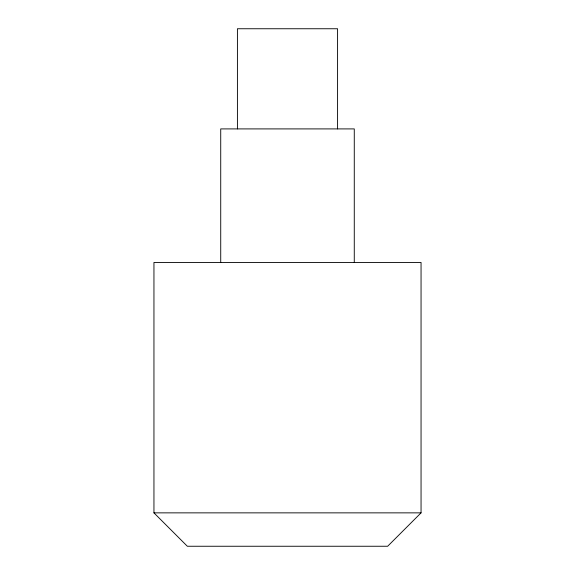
<?xml version="1.0" encoding="UTF-8"?>
<svg xmlns="http://www.w3.org/2000/svg" width="575" height="575" viewBox="0 0 575 575"><rect width="100%" height="100%" fill="white"/><g stroke="black" fill="none" stroke-linecap="round" stroke-linejoin="round"><path stroke-width="0.86" d="M421.051 512.864L387.658 546.25L187.342 546.25L153.949 512.864L153.949 262.459L421.051 262.459L421.051 512.864L153.949 512.864M354.272 262.459L354.272 128.908L220.728 128.908L220.728 262.459M337.582 128.908L337.582 28.75L237.417 28.75L237.417 128.908"/></g></svg>
